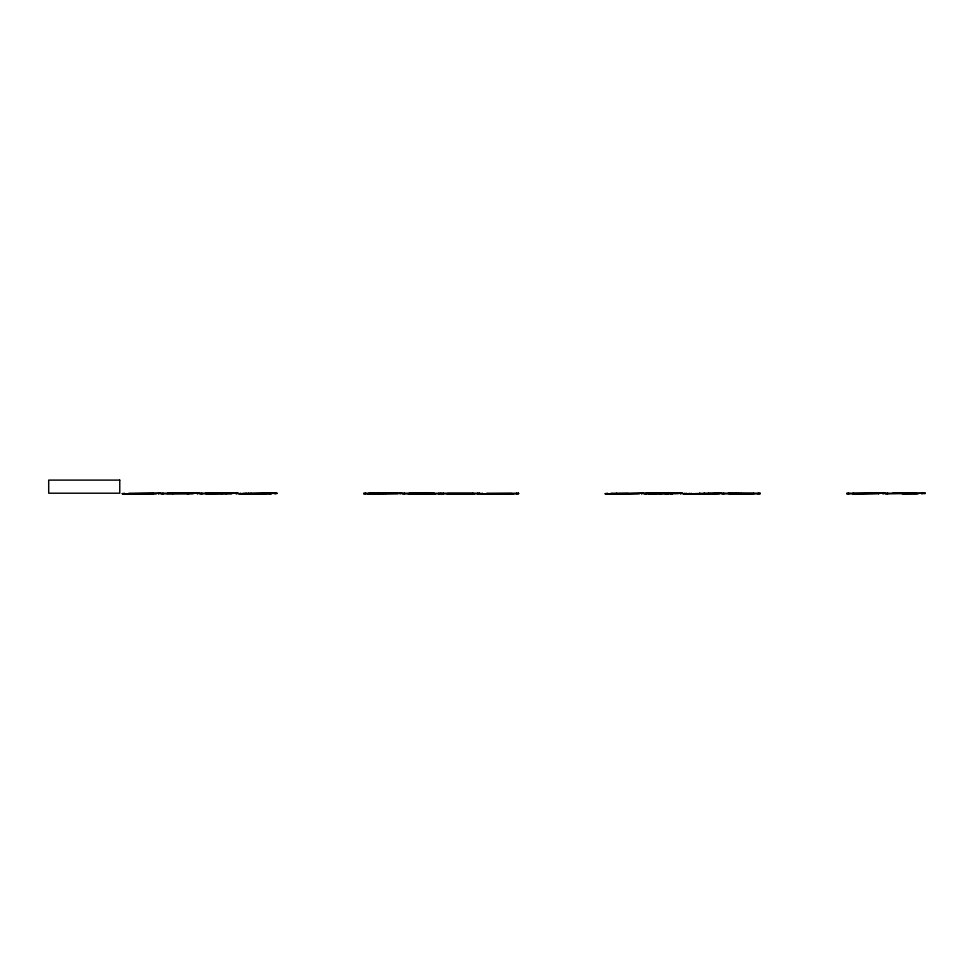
<?xml version="1.0" encoding="UTF-8"?>
<svg xmlns="http://www.w3.org/2000/svg" width="974" height="974" viewBox="0 0 974 974"><rect width="100%" height="100%" fill="white"/><g stroke="black" fill="none" stroke-linecap="round" stroke-linejoin="round"><path stroke-width="1.46" d="M122.237 493.55L124.222 493.55M153.758 493.477L128.909 493.209M158.433 493.55L160.418 493.55M161.1 493.55L163.084 493.55M192.657 493.477L167.735 493.209M197.296 493.55L199.28 493.55M199.962 493.55L201.947 493.55M236.158 493.55L238.143 493.55M238.837 493.55L240.809 493.55M275.021 493.55L277.006 493.55M363.765 493.55L365.749 493.55M399.961 493.55L401.945 493.55M402.639 493.55L404.612 493.55M438.824 493.55L440.808 493.55M441.502 493.55L443.487 493.55M447.529 493.477L473.644 493.477M477.686 493.55L479.671 493.55M480.365 493.55L482.349 493.55M512.093 493.477L486.805 493.209M516.549 493.55L518.533 493.55M605.292 493.55L607.277 493.55M628.291 493.477L611.051 493.209M641.489 493.55L643.473 493.55M644.155 493.55L646.139 493.55M680.351 493.55L682.336 493.55M683.018 493.55L685.002 493.55M718.386 493.477L685.976 493.891M719.214 493.55L721.198 493.55M721.88 493.55L723.865 493.55M758.076 493.55L760.061 493.55M846.82 493.55L848.804 493.55M852.981 493.477L878.84 493.477L852.518 493.891M883.016 493.55L885.001 493.55M885.683 493.55L887.667 493.55M916.863 493.477L892.708 493.209M921.879 493.55L925.3 493.55M166.7 493.623L193.692 493.623M678.44 493.623L648.136 493.891M921.879 493.209L921.879 493.891M918.117 493.891L902.362 493.891M887.667 493.209L887.667 493.891M883.016 493.209L883.016 493.891M878.84 493.209L878.84 493.891M852.981 493.209L852.981 493.891M848.804 493.209L848.804 493.891M758.076 493.209L758.076 493.891M753.693 493.209L753.706 493.891M741.019 493.477L740.934 493.891M738.487 493.209L738.341 493.891M735.979 493.623L735.894 493.209M729.1 493.891L753.706 493.623L728.248 493.209M723.865 493.209L723.865 493.891M719.214 493.209L719.214 493.891M718.447 493.891L685.781 493.891M715.05 493.209L715.038 493.891M708.646 493.209L708.512 493.891M704.506 493.209L704.409 493.891M704.007 493.209L703.885 493.891M699.989 493.209L700.172 493.891M699.49 493.209L699.502 493.891M691.15 493.209L691.077 493.891M689.19 493.209L689.178 493.891M686.633 493.209L686.707 493.891M685.002 493.209L685.002 493.891M680.351 493.209L680.351 493.891M679.511 493.209L646.992 493.209M672.316 493.209L672.316 493.891M671.488 493.209L671.561 493.891M670.246 493.209L670.295 493.891M668.274 493.209L668.261 493.891M666.8 493.209L666.886 493.891M666.338 493.891L666.228 493.477M665.23 493.209L665.242 493.891M661.309 493.623L661.188 493.209M660.896 493.209L660.822 493.891M660.092 493.209L660.153 493.891M659.41 493.209L659.544 493.891M655.502 493.209L655.465 493.891M646.139 493.209L646.139 493.891M641.489 493.209L641.489 493.891M639.297 493.891L609.225 493.891M616.615 493.209L616.664 493.891M607.277 493.209L607.277 493.891M516.549 493.209L516.549 493.891M513.566 493.891L485.332 493.891M482.349 493.209L482.349 493.891M477.686 493.209L477.686 493.891M474.131 493.891L447.029 493.891M472.694 493.209L472.682 493.891M443.487 493.209L443.487 493.891M438.824 493.209L438.824 493.891M435.427 493.891L408.179 493.891M434.307 493.209L409.141 493.209M425.321 493.209L425.334 493.891M404.612 493.209L404.612 493.891M399.961 493.209L399.961 493.891M398.025 493.891L367.697 493.891M396.881 493.209L368.842 493.209M385.473 493.891L385.461 493.209M382.855 493.209L382.855 493.891M380.14 493.209L380.116 493.891M379.361 493.209L379.288 493.891M378.521 493.209L378.521 493.891M370.303 493.209L370.437 493.891M365.749 493.209L365.749 493.891M275.021 493.209L275.021 493.891M272.854 493.209L242.976 493.209M271.393 493.891L244.437 493.891M269.859 493.209L269.859 493.891M264.551 493.209L264.636 493.891M250.951 493.209L250.988 493.891M248.613 493.209L248.699 493.891M245.972 493.209L245.972 493.891M240.809 493.209L240.809 493.891M236.158 493.209L236.158 493.891M232.762 493.209L205.356 493.209M231.775 493.209L231.654 493.891L205.928 493.891M226.333 493.209L226.321 493.891M221.646 493.209L221.682 493.891M211.516 493.209L211.528 493.891M201.947 493.209L201.947 493.891M197.296 493.209L197.296 493.891M188.761 493.209L188.676 493.891M188.639 493.209L188.481 493.891M187.252 493.209L187.325 493.891M172.727 493.209L172.666 493.891M163.084 493.209L163.084 493.891M158.433 493.209L158.433 493.891M156.303 493.891L126.364 493.891M124.222 493.209L124.222 493.891M119.765 480.109L48.7 480.109L48.7 493.209L119.765 493.209L119.765 480.109M160.418 493.294L122.237 493.891L160.418 493.209M199.28 493.209L161.1 493.209L161.1 493.891L199.28 493.209M238.143 493.294L199.962 493.209L199.962 493.891L238.143 493.209M277.006 493.294L238.837 493.891L277.006 493.209M401.945 493.294L363.765 493.209L363.765 493.891L401.945 493.209M440.808 493.294L402.639 493.209L402.639 493.891L440.808 493.891L440.808 493.209M479.671 493.209L441.502 493.209L441.502 493.891L479.671 493.891L479.671 493.209M518.533 493.209L480.365 493.891L518.533 493.891L518.533 493.209M643.473 493.209L605.292 493.891L643.473 493.209M682.336 493.209L644.155 493.209L644.155 493.891L682.336 493.209M721.198 493.294L683.018 493.891L721.198 493.209M760.061 493.209L721.88 493.209L721.88 493.891L760.061 493.891L760.061 493.209M885.001 493.209L846.82 493.209L846.82 493.891L885.001 493.209M925.3 493.294L885.683 493.209L885.683 493.891L925.3 493.209"/></g></svg>
